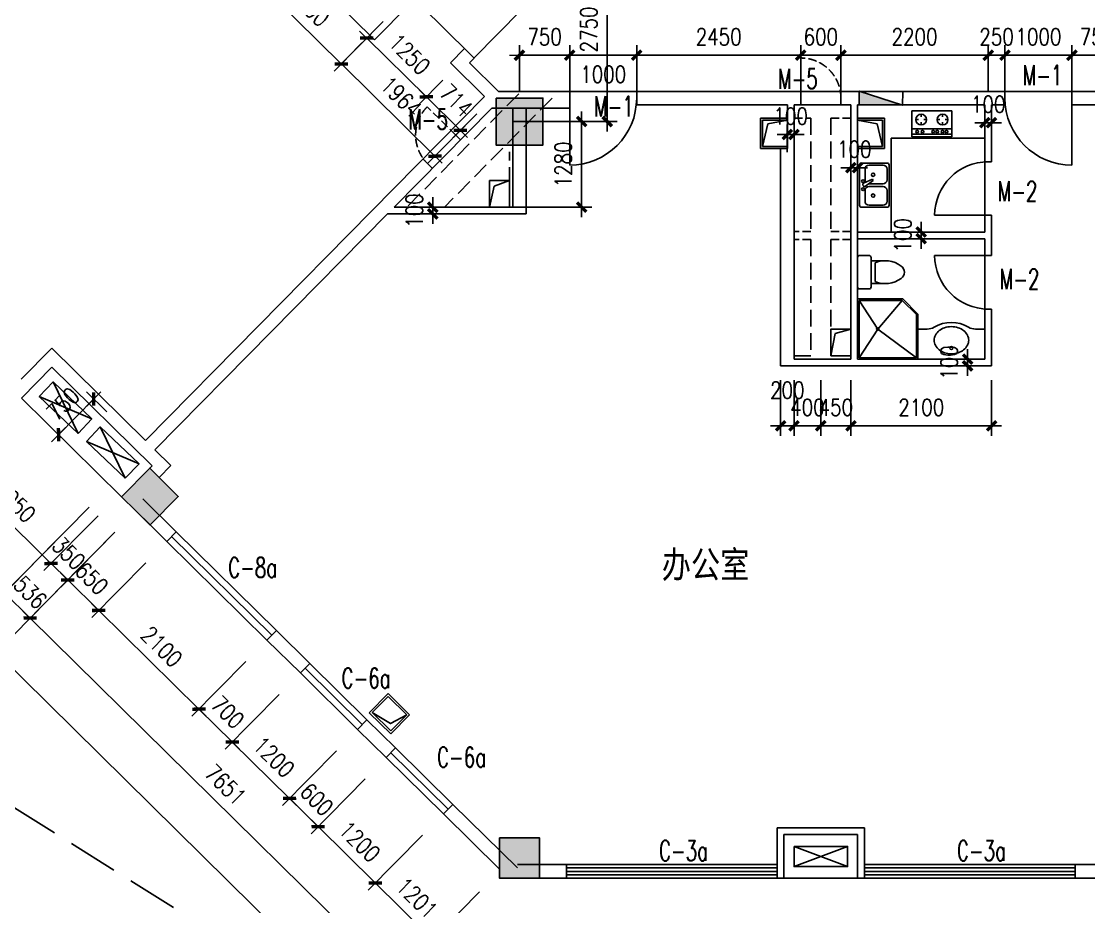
# Model space of a CAD drawing. Extents: x -357449 to -117302, y 127569 to 244935.
# Drawn here: x -194506 to -178567, y 206499 to 219724 of the extents above; entities that cross this region are included whole.
import ezdxf

# ---------------------------------------------------------------- set-up
doc = ezdxf.new("R2010")
doc.units = 0
doc.header["$MEASUREMENT"] = 0
doc.linetypes.add('DASH', pattern=[0.35, 0.25, -0.1])
doc.layers.get('0').update_dxf_attribs({"linetype": 'CONTINUOUS'})
doc.layers.get('DEFPOINTS').update_dxf_attribs({"linetype": 'CONTINUOUS'})
for name, color, linetype in [('1', 8, 'CONTINUOUS'), ('COLUMN', 4, 'CONTINUOUS'), ('DIM', 7, 'CONTINUOUS'), ('F', 31, 'CONTINUOUS'), ('JAJU', 8, 'CONTINUOUS'), ('WALL', 1, 'CONTINUOUS'), ('WINDOW', 4, 'CONTINUOUS'), ('WINDOWS', 4, 'CONTINUOUS'), ('阳台', 4, 'CONTINUOUS')]:
    doc.layers.add(name, color=color, linetype=linetype)
doc.layers.add('AXIS', color=3, linetype='CONTINUOUS', lineweight=9)
doc.styles.add('CHINA', font='SimSun.ttf', dxfattribs={"width": 0.85, "height": 150})
doc.styles.add('DIM_FONT', font='SIMPLEX.shx', dxfattribs={"width": 0.8})
doc.styles.add('FS', font='txt.shx', dxfattribs={"width": 0.66, "height": 150, "bigfont": 'fs.shx'})
doc.dimstyles.new('DIMN-200', dxfattribs={"dimtxt": 300, "dimasz": 1, "dimexe": 250, "dimexo": 0, "dimgap": 150, "dimtad": 1, "dimdec": 0, "dimdsep": 46, "dimtxsty": 'DIM_FONT', "dimblk": '_DIMX', "dimcen": 2.5, "dimclrd": 256, "dimclre": 256, "dimclrt": 4, "dimadec": 0, "dimazin": 0, "dimtfac": 1, "dimtdec": 0, "dimtix": 1, "dimtmove": 2, "dimatfit": 3, "dimldrblk": '_DIMX', "dimfxl": 0, "dimtolj": 1, "dimtzin": 0, "dimarcsym": 0})
doc.dimstyles.get("Standard").update_dxf_attribs({"dimtxt": 375, "dimasz": 1, "dimexe": 150, "dimexo": 0, "dimgap": 200, "dimtad": 1, "dimdec": 0, "dimzin": 0, "dimdsep": 46, "dimtxsty": 'DIM_FONT', "dimblk1": '_DIMX', "dimblk2": '_DIMX', "dimsah": 1, "dimcen": 200, "dimclrd": 256, "dimclre": 256, "dimclrt": 4, "dimadec": 0, "dimazin": 0, "dimtfac": 1, "dimtdec": 0, "dimtix": 1, "dimtmove": 2, "dimatfit": 3, "dimldrblk": '_DIMX', "dimfxl": 0, "dimtolj": 1, "dimtzin": 0, "dimarcsym": 0})

# ---------------------------------------------------------------- blocks, each defined once
blk = doc.blocks.new('_DIMX')
blk.add_line((-150, 0), (150, 0))
at = {"const_width": 50}
blk.add_lwpolyline([(-70, -70), (70, 70)], dxfattribs=at)
blk = doc.blocks.new('*D1505')
at = {"layer": 'AXIS', "lineweight": -2}
for p, q in [((-193112, 212092), (-193919, 211273)), ((-192649, 211636), (-193456, 210817)), ((-193814, 211380), (-193815, 211381)), ((-193814, 211380), (-193351, 210924)), ((-193350, 210923), (-193349, 210922))]:
    blk.add_line(p, q, dxfattribs=at)
at = {"layer": 'DEFPOINTS', "color": 0}
for p in [(-193112, 212092), (-192649, 211636), (-193351, 210924)]:
    blk.add_point(p, dxfattribs=at)
at = {"layer": 'AXIS', "lineweight": -2}
for p, rotation in [((-193814, 211380), 315.4212849000121), ((-193351, 210924), 135.4212849000121)]:
    blk.add_blockref('_DIMX', p, dxfattribs=dict(at, rotation=rotation))
at = {"layer": 'AXIS', "color": 4, "insert": (-193455, 211402), "char_height": 250, "attachment_point": 5, "rotation": 315.4213, "style": 'DIM_FONT'}
blk.add_mtext('\\A1;650', dxfattribs=at)
blk = doc.blocks.new('*D1572')
at = {"layer": 'AXIS', "lineweight": -2}
for p, q in [((-189800, 208828), (-190607, 208009)), ((-189372, 208407), (-190179, 207588)), ((-190502, 208117), (-190503, 208117)), ((-190501, 208116), (-190074, 207695)), ((-190073, 207694), (-190073, 207693))]:
    blk.add_line(p, q, dxfattribs=at)
at = {"layer": 'DEFPOINTS', "color": 0}
for p in [(-189800, 208828), (-189372, 208407), (-190074, 207695)]:
    blk.add_point(p, dxfattribs=at)
at = {"layer": 'AXIS', "lineweight": -2}
for p, rotation in [((-190501, 208116), 315.4212849000164), ((-190074, 207695), 135.4212849000164)]:
    blk.add_blockref('_DIMX', p, dxfattribs=dict(at, rotation=rotation))
at = {"layer": 'AXIS', "color": 4, "insert": (-190095, 208101), "char_height": 250, "attachment_point": 5, "rotation": 315.4213, "style": 'DIM_FONT'}
blk.add_mtext('\\A1;600', dxfattribs=at)
blk = doc.blocks.new('*D1579')
at = {"layer": 'AXIS', "lineweight": -2}
for p, q in [((-187067, 218677), (-187067, 219368)), ((-186317, 218677), (-186317, 219368)), ((-187068, 219218), (-187069, 219218)), ((-187067, 219218), (-186317, 219218)), ((-186316, 219218), (-186315, 219218))]:
    blk.add_line(p, q, dxfattribs=at)
at = {"layer": 'DEFPOINTS', "color": 0}
for p in [(-186317, 219218), (-187067, 218677), (-186317, 218677)]:
    blk.add_point(p, dxfattribs=at)
at = {"layer": 'AXIS', "lineweight": -2}
blk.add_blockref('_DIMX', (-187067, 219218), dxfattribs=at)
at = {"layer": 'AXIS', "lineweight": -2, "rotation": 180}
blk.add_blockref('_DIMX', (-186317, 219218), dxfattribs=at)
at = {"layer": 'AXIS', "color": 4, "insert": (-186692, 219493), "char_height": 250, "attachment_point": 5, "style": 'DIM_FONT'}
blk.add_mtext('\\A1;750', dxfattribs=at)
blk = doc.blocks.new('A$C54757736')
for p, q in [((0, 410), (0, 30)), ((630, 440), (30, 440)), ((90, 360), (250, 360)), ((299, 382), (241, 246)), ((259, 236), (347, 355)), ((328, 393), (342, 385)), ((410, 360), (570, 360)), ((660, 30), (660, 410)), ((30, 90), (30, 300)), ((241, 246), (259, 236)), ((310, 299), (310, 90)), ((350, 90), (350, 300)), ((630, 300), (630, 90)), ((250, 30), (90, 30)), ((570, 30), (410, 30)), ((30, 0), (630, 0))]:
    blk.add_line(p, q)
for centre, radius in [((270, 390), 20), ((390, 390), 20), ((175, 240), 25), ((485, 240), 25)]:
    blk.add_circle(centre, radius)
for centre, radius, start, end in [((30, 410), 30, 90, 180), ((90, 300), 60, 90, 180), ((250, 300), 60, 56.607, 90), ((318, 375), 20, 60, 159.4623), ((332, 367), 20, 320.5377, 60), ((410, 300), 60, 90, 180), ((570, 300), 60, 360, 90), ((630, 410), 30, 360, 90), ((30, 30), 30, 180, 270), ((90, 90), 60, 180, 270), ((250, 90), 60, 270, 360), ((410, 90), 60, 180, 270), ((570, 90), 60, 270, 360), ((630, 30), 30, 270, 360)]:
    blk.add_arc(centre, radius, start, end)
blk = doc.blocks.new('A$C13156595')
for p, q in [((900, 900), (0, 900)), ((0, 900), (0, 0)), ((877, 877), (22, 877)), ((22, 877), (22, 22)), ((300, 450), (22, 877)), ((877, 877), (300, 450)), ((877, 234), (877, 877)), ((900, 225), (900, 900)), ((22, 22), (300, 450)), ((300, 450), (666, 22)), ((666, 22), (877, 234)), ((675, 0), (900, 225)), ((0, 0), (675, 0)), ((22, 22), (666, 22))]:
    blk.add_line(p, q)
blk.add_circle((300, 450), 18.7)
blk = doc.blocks.new('A$C571F03B5')
for p, q in [((170, 500), (30, 500)), ((0, 470), (0, 30)), ((200, 30), (200, 470)), ((200, 420), (430, 420)), ((260, 110), (260, 390)), ((30, 0), (170, 0)), ((200, 80), (430, 80))]:
    blk.add_line(p, q)
for centre, radius, start, end in [((30, 470), 30, 90, 180), ((170, 470), 30, 0, 90), ((413, 23), 398, 53.3619, 112.5495), ((590, 250), 110, 303.4509, 56.5491), ((30, 30), 30, 180, 270), ((170, 30), 30, 270, 0), ((413, 477), 398, 247.4505, 306.6381)]:
    blk.add_arc(centre, radius, start, end)
at = {"style": 'DIM_FONT', "text_generation_flag": 4, "width": 0.8, "flags": 9}
for tag in ['YSIZE', 'XSIZE']:
    blk.add_attdef(tag, (0, 250), '', height=0.5, rotation=90, dxfattribs=at)
blk = doc.blocks.new('*D1581')
at = {"layer": 'AXIS', "lineweight": -2}
for p, q in [((-182867, 218677), (-182867, 219368)), ((-182267, 218677), (-182267, 219368)), ((-182868, 219218), (-182869, 219218)), ((-182867, 219218), (-182267, 219218)), ((-182266, 219218), (-182265, 219218))]:
    blk.add_line(p, q, dxfattribs=at)
at = {"layer": 'DEFPOINTS', "color": 0}
for p in [(-182267, 219218), (-182867, 218677), (-182267, 218677)]:
    blk.add_point(p, dxfattribs=at)
at = {"layer": 'AXIS', "lineweight": -2}
blk.add_blockref('_DIMX', (-182867, 219218), dxfattribs=at)
at = {"layer": 'AXIS', "lineweight": -2, "rotation": 180}
blk.add_blockref('_DIMX', (-182267, 219218), dxfattribs=at)
at = {"layer": 'AXIS', "color": 4, "insert": (-182567, 219493), "char_height": 250, "attachment_point": 5, "style": 'DIM_FONT'}
blk.add_mtext('\\A1;600', dxfattribs=at)
blk = doc.blocks.new('A$C58910DAE')
for p, q in [((0, 600), (0, 0)), ((390, 600), (0, 600)), ((130, 540), (130, 500)), ((270, 0), (270, 600)), ((350, 0), (350, 600)), ((390, 0), (390, 600)), ((50, 460), (90, 460)), ((130, 380), (130, 420)), ((210, 460), (170, 460)), ((130, 220), (130, 180)), ((0, 0), (390, 0)), ((50, 140), (90, 140)), ((130, 60), (130, 100)), ((210, 140), (170, 140))]:
    blk.add_line(p, q)
for centre, radius in [((130, 460), 80), ((310, 520), 20), ((310, 440), 20), ((130, 140), 80), ((310, 280), 20), ((310, 220), 20), ((310, 140), 20), ((310, 80), 20)]:
    blk.add_circle(centre, radius)
blk = doc.blocks.new('A$C6F837C5C')
at = {"layer": '1'}
blk.add_lwpolyline([(259, 407, 0.078966), (157, 391, 0.088152), (76, 347, 0.105269), (19, 279, 0.121685), (0, 203, 0.121685), (19, 128, 0.105269), (76, 60, 0.088152), (157, 16, 0.078966), (259, 0, 0.078966), (360, 16, 0.088152), (441, 60, 0.105269), (498, 128, 0.121685), (517, 203, 0.121685), (498, 279, 0.105269), (441, 347, 0.088152), (360, 391, 0.078966)], format="xyb", close=True, dxfattribs=at)
blk.add_circle((259, 88), 22, dxfattribs=at)
blk = doc.blocks.new('*D1591')
at = {"layer": 'AXIS', "lineweight": -2}
for p, q in [((-178817, 218677), (-178817, 219368)), ((-178067, 218677), (-178067, 219368)), ((-178818, 219218), (-178819, 219218)), ((-178817, 219218), (-178067, 219218)), ((-178066, 219218), (-178065, 219218))]:
    blk.add_line(p, q, dxfattribs=at)
at = {"layer": 'DEFPOINTS', "color": 0}
for p in [(-178067, 219218), (-178817, 218677), (-178067, 218677)]:
    blk.add_point(p, dxfattribs=at)
at = {"layer": 'AXIS', "lineweight": -2}
blk.add_blockref('_DIMX', (-178817, 219218), dxfattribs=at)
at = {"layer": 'AXIS', "lineweight": -2, "rotation": 180}
blk.add_blockref('_DIMX', (-178067, 219218), dxfattribs=at)
at = {"layer": 'AXIS', "color": 4, "insert": (-178442, 219493), "char_height": 250, "attachment_point": 5, "style": 'DIM_FONT'}
blk.add_mtext('\\A1;750', dxfattribs=at)
blk = doc.blocks.new('*D1566')
at = {"layer": 'AXIS', "lineweight": -2}
for p, q in [((-180067, 218677), (-180067, 219368)), ((-179817, 218677), (-179817, 219368)), ((-180068, 219218), (-180069, 219218)), ((-179817, 219218), (-180067, 219218)), ((-179816, 219218), (-179815, 219218))]:
    blk.add_line(p, q, dxfattribs=at)
at = {"layer": 'DEFPOINTS', "color": 0}
for p in [(-180067, 219218), (-180067, 218677), (-179817, 218677)]:
    blk.add_point(p, dxfattribs=at)
at = {"layer": 'AXIS', "lineweight": -2}
blk.add_blockref('_DIMX', (-180067, 219218), dxfattribs=at)
at = {"layer": 'AXIS', "lineweight": -2, "rotation": 180}
blk.add_blockref('_DIMX', (-179817, 219218), dxfattribs=at)
at = {"layer": 'AXIS', "color": 4, "insert": (-179942, 219493), "char_height": 250, "attachment_point": 5, "style": 'DIM_FONT'}
blk.add_mtext('\\A1;250', dxfattribs=at)
blk = doc.blocks.new('*D536')
at = {"layer": 'DEFPOINTS', "color": 0}
for p in [(-188214, 218844), (-188457, 218596), (-187705, 218343)]:
    blk.add_point(p, dxfattribs=at)
at = {"layer": 'WINDOW', "lineweight": -2}
for p, q in [((-188214, 218844), (-188562, 218490)), ((-188458, 218597), (-188459, 218598)), ((-187949, 218095), (-188457, 218596)), ((-187705, 218343), (-188054, 217989)), ((-187948, 218095), (-187947, 218094))]:
    blk.add_line(p, q, dxfattribs=at)
for p, rotation in [((-188457, 218596), 315.4212849045), ((-187949, 218095), 135.4212849045)]:
    blk.add_blockref('_DIMX', p, dxfattribs=dict(at, rotation=rotation))
at = {"layer": 'WINDOW', "color": 4, "insert": (-188010, 218542), "char_height": 250, "attachment_point": 5, "rotation": 315.4213, "style": 'DIM_FONT'}
blk.add_mtext('\\A1;714', dxfattribs=at)
blk = doc.blocks.new('*D771')
at = {"layer": 'DEFPOINTS', "color": 0}
for p in [(-182567, 214362), (-182117, 214362), (-182117, 213682)]:
    blk.add_point(p, dxfattribs=at)
at = {"layer": 'WINDOWS', "lineweight": -2}
for p, q in [((-182567, 214362), (-182567, 213532)), ((-182117, 214362), (-182117, 213532)), ((-182568, 213682), (-182569, 213682)), ((-182567, 213682), (-182117, 213682)), ((-182116, 213682), (-182115, 213682))]:
    blk.add_line(p, q, dxfattribs=at)
blk.add_blockref('_DIMX', (-182567, 213682), dxfattribs=at)
at = {"layer": 'WINDOWS', "lineweight": -2, "rotation": 180}
blk.add_blockref('_DIMX', (-182117, 213682), dxfattribs=at)
at = {"layer": 'WINDOWS', "color": 4, "insert": (-182342, 213957), "char_height": 250, "attachment_point": 5, "style": 'DIM_FONT'}
blk.add_mtext('\\A1;450', dxfattribs=at)
blk = doc.blocks.new('*D772')
at = {"layer": 'DEFPOINTS', "color": 0}
for p in [(-182967, 214362), (-182567, 214362), (-182967, 213682)]:
    blk.add_point(p, dxfattribs=at)
at = {"layer": 'WINDOWS', "lineweight": -2}
for p, q in [((-182967, 214362), (-182967, 213532)), ((-182567, 214362), (-182567, 213532)), ((-182968, 213682), (-182969, 213682)), ((-182567, 213682), (-182967, 213682)), ((-182566, 213682), (-182565, 213682))]:
    blk.add_line(p, q, dxfattribs=at)
blk.add_blockref('_DIMX', (-182967, 213682), dxfattribs=at)
at = {"layer": 'WINDOWS', "lineweight": -2, "rotation": 180}
blk.add_blockref('_DIMX', (-182567, 213682), dxfattribs=at)
at = {"layer": 'WINDOWS', "color": 4, "insert": (-182767, 213957), "char_height": 250, "attachment_point": 5, "style": 'DIM_FONT'}
blk.add_mtext('\\A1;400', dxfattribs=at)
blk = doc.blocks.new('*D773')
at = {"layer": 'DEFPOINTS', "color": 0}
for p in [(-183167, 214362), (-182967, 214362), (-183167, 213682)]:
    blk.add_point(p, dxfattribs=at)
at = {"layer": 'WINDOW', "lineweight": -2}
for p, q in [((-183167, 214362), (-183167, 213532)), ((-182967, 214362), (-182967, 213532)), ((-183168, 213682), (-183169, 213682)), ((-182967, 213682), (-183167, 213682)), ((-182966, 213682), (-182965, 213682))]:
    blk.add_line(p, q, dxfattribs=at)
blk.add_blockref('_DIMX', (-183167, 213682), dxfattribs=at)
at = {"layer": 'WINDOW', "lineweight": -2, "rotation": 180}
blk.add_blockref('_DIMX', (-182967, 213682), dxfattribs=at)
at = {"layer": 'WINDOW', "color": 4, "insert": (-183067, 214214), "char_height": 250, "attachment_point": 5, "style": 'DIM_FONT'}
blk.add_mtext('\\A1;200', dxfattribs=at)
blk = doc.blocks.new('*D815')
at = {"layer": 'DEFPOINTS', "color": 0}
for p in [(-193494, 212469), (-193112, 212092), (-194757, 211186)]:
    blk.add_point(p, dxfattribs=at)
at = {"layer": 'WINDOW', "lineweight": -2}
for p, q in [((-193494, 212469), (-194862, 211080)), ((-193112, 212092), (-194480, 210703)), ((-194758, 211187), (-194759, 211188)), ((-194375, 210810), (-194757, 211186)), ((-194374, 210809), (-194374, 210809))]:
    blk.add_line(p, q, dxfattribs=at)
for p, rotation in [((-194757, 211186), 315.4212849045174), ((-194375, 210810), 135.4212849045174)]:
    blk.add_blockref('_DIMX', p, dxfattribs=dict(at, rotation=rotation))
at = {"layer": 'WINDOW', "color": 4, "insert": (-194373, 211194), "char_height": 250, "attachment_point": 5, "rotation": 315.4213, "style": 'DIM_FONT'}
blk.add_mtext('\\A1;536', dxfattribs=at)
blk = doc.blocks.new('A$C7A4B52A7')
at = {"layer": '1'}
for p, q in [((0, 1029), (3, 1229)), ((650, 1020), (3, 1229)), ((3, 1229), (653, 1220)), ((653, 1220), (650, 1020)), ((650, 1020), (0, 1029))]:
    blk.add_line(p, q, dxfattribs=at)
blk.add_solid([(647, 1021), (1, 1031), (6, 1226)], dxfattribs=at)
blk = doc.blocks.new('*D1326')
at = {"layer": 'DEFPOINTS', "color": 0}
for p in [(-180117, 218210), (-180117, 218052), (-180017, 218052)]:
    blk.add_point(p, dxfattribs=at)
at = {"layer": 'WINDOW', "lineweight": -2}
for p, q in [((-180117, 218052), (-180117, 218360)), ((-180017, 218052), (-180017, 218360)), ((-180118, 218210), (-180119, 218210)), ((-180017, 218210), (-180117, 218210)), ((-180016, 218210), (-180015, 218210))]:
    blk.add_line(p, q, dxfattribs=at)
blk.add_blockref('_DIMX', (-180117, 218210), dxfattribs=at)
at = {"layer": 'WINDOW', "lineweight": -2, "rotation": 180}
blk.add_blockref('_DIMX', (-180017, 218210), dxfattribs=at)
at = {"layer": 'WINDOW', "color": 4, "insert": (-180067, 218485), "char_height": 250, "attachment_point": 5, "style": 'DIM_FONT'}
blk.add_mtext('\\A1;100', dxfattribs=at)
blk = doc.blocks.new('*D1327')
at = {"layer": 'DEFPOINTS', "color": 0}
for p in [(-182117, 217538), (-182117, 217277), (-182017, 217277)]:
    blk.add_point(p, dxfattribs=at)
at = {"layer": 'WINDOW', "lineweight": -2}
for p, q in [((-182117, 217277), (-182117, 217688)), ((-182017, 217277), (-182017, 217688)), ((-182118, 217538), (-182119, 217538)), ((-182017, 217538), (-182117, 217538)), ((-182016, 217538), (-182015, 217538))]:
    blk.add_line(p, q, dxfattribs=at)
blk.add_blockref('_DIMX', (-182117, 217538), dxfattribs=at)
at = {"layer": 'WINDOW', "lineweight": -2, "rotation": 180}
blk.add_blockref('_DIMX', (-182017, 217538), dxfattribs=at)
at = {"layer": 'WINDOW', "color": 4, "insert": (-182067, 217813), "char_height": 250, "attachment_point": 5, "style": 'DIM_FONT'}
blk.add_mtext('\\A1;100', dxfattribs=at)
blk = doc.blocks.new('*D1328')
at = {"layer": 'DEFPOINTS', "color": 0}
for p in [(-182967, 218033), (-183067, 217771), (-182967, 217771)]:
    blk.add_point(p, dxfattribs=at)
at = {"layer": 'WINDOW', "lineweight": -2}
for p, q in [((-183067, 217771), (-183067, 218183)), ((-182967, 217771), (-182967, 218183)), ((-183068, 218033), (-183069, 218033)), ((-183067, 218033), (-182967, 218033)), ((-182966, 218033), (-182965, 218033))]:
    blk.add_line(p, q, dxfattribs=at)
blk.add_blockref('_DIMX', (-183067, 218033), dxfattribs=at)
at = {"layer": 'WINDOW', "lineweight": -2, "rotation": 180}
blk.add_blockref('_DIMX', (-182967, 218033), dxfattribs=at)
at = {"layer": 'WINDOW', "color": 4, "insert": (-183017, 218308), "char_height": 250, "attachment_point": 5, "style": 'DIM_FONT'}
blk.add_mtext('\\A1;100', dxfattribs=at)
blk = doc.blocks.new('*D1325')
at = {"layer": 'DEFPOINTS', "color": 0}
for p in [(-180375, 214677), (-180375, 214577), (-180117, 214577)]:
    blk.add_point(p, dxfattribs=at)
at = {"layer": 'WINDOW', "lineweight": -2}
for p, q in [((-180375, 214677), (-180525, 214677)), ((-180117, 214577), (-180525, 214577)), ((-180375, 214678), (-180375, 214679)), ((-180375, 214677), (-180375, 214577)), ((-180375, 214576), (-180375, 214575))]:
    blk.add_line(p, q, dxfattribs=at)
for p, rotation in [((-180375, 214677), 270), ((-180375, 214577), 90)]:
    blk.add_blockref('_DIMX', p, dxfattribs=dict(at, rotation=rotation))
at = {"layer": 'WINDOW', "color": 4, "insert": (-180650, 214627), "char_height": 250, "attachment_point": 5, "rotation": 90, "style": 'DIM_FONT'}
blk.add_mtext('\\A1;100', dxfattribs=at)
blk = doc.blocks.new('*D1324')
at = {"layer": 'DEFPOINTS', "color": 0}
for p in [(-188188, 216947), (-188362, 216847), (-188188, 216847)]:
    blk.add_point(p, dxfattribs=at)
at = {"layer": 'WINDOW', "lineweight": -2}
for p, q in [((-188188, 216947), (-188512, 216947)), ((-188362, 216948), (-188362, 216949)), ((-188362, 216947), (-188362, 216847)), ((-188188, 216847), (-188512, 216847)), ((-188362, 216846), (-188362, 216845))]:
    blk.add_line(p, q, dxfattribs=at)
for p, rotation in [((-188362, 216947), 270), ((-188362, 216847), 90)]:
    blk.add_blockref('_DIMX', p, dxfattribs=dict(at, rotation=rotation))
at = {"layer": 'WINDOW', "color": 4, "insert": (-188637, 216897), "char_height": 250, "attachment_point": 5, "rotation": 90, "style": 'DIM_FONT'}
blk.add_mtext('\\A1;100', dxfattribs=at)
blk = doc.blocks.new('*D1335')
at = {"layer": 'DEFPOINTS', "color": 0}
for p in [(-181067, 216577), (-181067, 216477), (-181067, 216477)]:
    blk.add_point(p, dxfattribs=at)
at = {"layer": 'WINDOW', "lineweight": -2}
for p, q in [((-181067, 216577), (-181217, 216577)), ((-181067, 216477), (-181217, 216477)), ((-181067, 216578), (-181067, 216579)), ((-181067, 216577), (-181067, 216477)), ((-181067, 216476), (-181067, 216475))]:
    blk.add_line(p, q, dxfattribs=at)
for p, rotation in [((-181067, 216577), 270), ((-181067, 216477), 90)]:
    blk.add_blockref('_DIMX', p, dxfattribs=dict(at, rotation=rotation))
at = {"layer": 'WINDOW', "color": 4, "insert": (-181342, 216527), "char_height": 250, "attachment_point": 5, "rotation": 90, "style": 'DIM_FONT'}
blk.add_mtext('\\A1;100', dxfattribs=at)
blk = doc.blocks.new('*D1347')
at = {"layer": 'DEFPOINTS', "color": 0}
for p in [(-193425, 214083), (-193232, 213893), (-193758, 213359)]:
    blk.add_point(p, dxfattribs=at)
at = {"layer": 'WINDOW', "lineweight": -2}
for p, q in [((-193951, 213549), (-193425, 214083)), ((-193232, 213893), (-193531, 214188)), ((-193424, 214084), (-193423, 214084)), ((-193758, 213359), (-194058, 213654)), ((-193952, 213548), (-193952, 213547))]:
    blk.add_line(p, q, dxfattribs=at)
for p, rotation in [((-193425, 214083), 225.4212849000004), ((-193951, 213549), 45.42128490000044)]:
    blk.add_blockref('_DIMX', p, dxfattribs=dict(at, rotation=rotation))
at = {"layer": 'WINDOW', "color": 4, "insert": (-193884, 214009), "char_height": 250, "attachment_point": 5, "rotation": 45.4213, "style": 'DIM_FONT'}
blk.add_mtext('\\A1;750', dxfattribs=at)

msp = doc.modelspace()

# ---------------------------------------------------------------- hatches: boundary and pattern name
at = {"layer": 'COLUMN'}
h = msp.add_hatch(color=256, dxfattribs=at)
h.paths.add_polyline_path([(-187166.67, 218476.59), (-187416.67, 218476.59), (-187416.67, 218226.59), (-187270.12, 218226.59)], flags=16)
h.paths.add_polyline_path([(-186716.67, 218576.59), (-187416.67, 218576.59), (-187416.67, 218476.59), (-187166.67, 218476.59), (-187166.67, 218226.59), (-186966.67, 218226.59), (-186966.67, 218476.59), (-186716.67, 218476.59)])
h.paths.add_polyline_path([(-187166.67, 218476.59), (-187270.12, 218226.59), (-187166.67, 218226.59)], flags=16)
h.paths.add_polyline_path([(-187166.67, 218226.59), (-187270.12, 218226.59), (-187414.95, 217876.59), (-187166.67, 217876.59)])
h.paths.add_polyline_path([(-187270.12, 218226.59), (-187416.67, 218226.59), (-187416.67, 217876.59), (-187414.95, 217876.59)])
h.paths.add_polyline_path([(-186966.67, 218226.59), (-187166.67, 218226.59), (-187166.67, 217876.59), (-186966.67, 217876.59)])
h.paths.add_polyline_path([(-186716.67, 218226.59), (-186966.67, 218226.59), (-186966.67, 217876.59), (-186716.67, 217876.59)])
h.paths.add_polyline_path([(-186716.67, 218476.59), (-186966.67, 218476.59), (-186966.67, 218226.59), (-186716.67, 218226.59)], flags=16)
for points in [[(-192589.39, 213049.47), (-193010.53, 212622.1), (-192583.15, 212200.97), (-192162.02, 212628.34)], [(-186766.67, 207526.59), (-187366.67, 207526.59), (-187366.67, 206926.59), (-186766.67, 206926.59)]]:
    msp.add_hatch(color=256, dxfattribs=at).paths.add_polyline_path(points)

# ---------------------------------------------------------------- linework, layer by layer
at = {"layer": '1'}
for p, q in [((-182866.67, 218476.59), (-182866.67, 218676.59)), ((-182266.67, 218476.59), (-182266.67, 218676.59)), ((-183466.67, 218276.59), (-183466.67, 218276.59)), ((-183466.67, 218276.59), (-183466.67, 217826.59)), ((-183466.67, 218276.59), (-183066.67, 218276.59)), ((-183436.67, 218246.59), (-183436.67, 217856.59)), ((-183436.67, 218246.59), (-183066.67, 218246.59)), ((-183356.62, 218192.15), (-183066.67, 218246.59)), ((-181616.67, 218276.59), (-182016.67, 218276.59)), ((-181726.73, 218192.15), (-182016.67, 218246.59)), ((-181646.67, 218246.59), (-182016.67, 218246.59)), ((-181646.67, 218246.59), (-181646.67, 217856.59)), ((-181616.67, 218276.59), (-181616.67, 217826.59)), ((-187946.86, 217955.09), (-188089.32, 218095.47)), ((-183436.67, 217856.59), (-183356.62, 218192.15)), ((-181646.67, 217856.59), (-181726.73, 218192.15)), ((-180116.67, 217976.59), (-181516.67, 217976.59)), ((-181516.67, 216576.59), (-181516.67, 217976.59)), ((-183466.67, 217826.59), (-183066.67, 217826.59)), ((-183436.67, 217856.59), (-183066.67, 217856.59)), ((-181646.67, 217856.59), (-182016.67, 217856.59)), ((-181616.67, 217826.59), (-182016.67, 217826.59)), ((-188367.99, 217527.72), (-188510.45, 217668.09)), ((-181116.67, 215126.59), (-180977.23, 215126.59)), ((-181116.67, 214676.59), (-181116.67, 215126.59)), ((-180256.12, 215126.59), (-180116.67, 215126.59)), ((-194239.01, 214119.52), (-194032.61, 214337.23)), ((-193658.44, 213569.12), (-194032.61, 214337.23)), ((-194032.61, 214337.23), (-193452.04, 213786.84)), ((-194239.01, 214119.52), (-193452.04, 213786.84)), ((-193658.44, 213569.12), (-194239.01, 214119.52)), ((-193452.04, 213786.84), (-193658.44, 213569.12)), ((-193534.18, 213448.37), (-193327.78, 213666.09)), ((-192953.61, 212897.98), (-193327.78, 213666.09)), ((-193327.78, 213666.09), (-192747.21, 213115.69)), ((-192953.61, 212897.98), (-193534.18, 213448.37)), ((-193534.18, 213448.37), (-192747.21, 213115.69)), ((-192747.21, 213115.69), (-192953.61, 212897.98)), ((-189309.75, 209396.53), (-189029, 209681.45)), ((-189267.33, 209396.84), (-189028.69, 209639.02)), ((-188708.47, 209365.6), (-189029, 209681.45)), ((-188750.89, 209365.29), (-189028.69, 209639.02)), ((-188989.22, 209080.68), (-189309.75, 209396.53)), ((-188989.54, 209123.11), (-189267.33, 209396.84)), ((-188989.54, 209123.11), (-188750.89, 209365.29)), ((-188989.22, 209080.68), (-188708.47, 209365.6)), ((-182166.67, 207097.86), (-182966.67, 207397.86)), ((-182966.67, 207097.86), (-182166.67, 207397.86))]:
    msp.add_line(p, q, dxfattribs=at)
msp.add_lwpolyline([(-189267.33, 209396.84), (-188992.36, 209233.18), (-188750.89, 209365.29)], dxfattribs=at)
msp.add_lwpolyline([(-182966.67, 207397.86), (-182166.67, 207397.86), (-182166.67, 207097.86), (-182966.67, 207097.86)], close=True, dxfattribs=at)
for centre, radius, start, end in [((-180616.67, 214726.59), 500, 58.997281, 121.002719), ((-180977.23, 215326.59), 200, 270, 301.002719), ((-180256.12, 215326.59), 200, 238.997281, 270)]:
    msp.add_arc(centre, radius, start, end, dxfattribs=at)
at = {"layer": 'AXIS'}
msp.add_line((-193627.15, 211568.92), (-195343.37, 209827.28), dxfattribs=at)
at = {"layer": 'COLUMN'}
for p, q in [((-190767.86, 210552.57), (-192263.66, 212026.54)), ((-190697.67, 210623.8), (-192193.48, 212097.76)), ((-190838.05, 210481.34), (-192333.85, 211955.31)), ((-190199.07, 210132.48), (-189344.33, 209290.21)), ((-190339.45, 209990.02), (-189484.71, 209147.75)), ((-190269.26, 210061.25), (-189414.52, 209218.98)), ((-188916.96, 208869.08), (-188062.21, 208026.81)), ((-189057.33, 208726.62), (-188202.59, 207884.35)), ((-188987.15, 208797.85), (-188132.4, 207955.58))]:
    msp.add_line(p, q, dxfattribs=at)
for points in [[(-187416.67, 218576.59), (-186716.67, 218576.59), (-186716.67, 217876.59), (-187416.67, 217876.59)], [(-187366.67, 207526.59), (-186766.67, 207526.59), (-186766.67, 206926.59), (-187366.67, 206926.59)]]:
    msp.add_lwpolyline(points, close=True, dxfattribs=at)
msp.add_lwpolyline([(-193010.53, 212622.1), (-192589.39, 213049.47), (-192162.02, 212628.34), (-192583.15, 212200.97), (-193010.53, 212622.1)], dxfattribs=at)
at = {"layer": 'JAJU', "color": 8}
for p, q in [((-186366.67, 207126.59), (-183216.67, 207126.59)), ((-186366.67, 207076.59), (-183216.67, 207076.59)), ((-178766.67, 207126.59), (-181916.67, 207126.59)), ((-178766.67, 207076.59), (-181916.67, 207076.59))]:
    msp.add_line(p, q, dxfattribs=at)
at = {"layer": 'WALL'}
for p, q in [((-190763.81, 220957.2), (-189232.39, 219448.14)), ((-189232.39, 219448.14), (-188705.97, 219982.35)), ((-188098.45, 219102.91), (-187887.88, 219316.6)), ((-187887.88, 219316.6), (-187745.43, 219176.22)), ((-187815.61, 219104.99), (-187745.43, 219176.22)), ((-188098.45, 219102.91), (-187590.15, 218602.03)), ((-187815.61, 219104.99), (-187380.87, 218676.59)), ((-192653.52, 213463.64), (-187590.15, 218602.03)), ((-186316.67, 218676.59), (-187380.87, 218676.59)), ((-186316.67, 218476.59), (-186316.67, 218676.59)), ((-185316.67, 218676.59), (-179816.67, 218676.59)), ((-185316.67, 218476.59), (-185316.67, 218676.59)), ((-179816.67, 218476.59), (-179816.67, 218676.59)), ((-178816.67, 218676.59), (-177666.67, 218676.59)), ((-178816.67, 218476.59), (-178816.67, 218676.59)), ((-188940.63, 216946.59), (-187482.24, 218426.59)), ((-187482.24, 218426.59), (-186316.67, 218426.59)), ((-187166.67, 218426.59), (-187166.67, 216946.59)), ((-186966.67, 218426.59), (-186966.67, 216846.59)), ((-185316.67, 218476.59), (-183066.67, 218476.59)), ((-183066.67, 218476.59), (-183066.67, 217826.59)), ((-182966.67, 218476.59), (-182116.67, 218476.59)), ((-182966.67, 214676.59), (-182966.67, 218476.59)), ((-182116.67, 214676.59), (-182116.67, 218476.59)), ((-182016.67, 218476.59), (-180116.67, 218476.59)), ((-182016.67, 214676.59), (-182016.67, 218476.59)), ((-180116.67, 218476.59), (-180116.67, 217626.59)), ((-180016.67, 218476.59), (-180016.67, 217626.59)), ((-180016.67, 218476.59), (-179816.67, 218476.59)), ((-179816.67, 218476.59), (-180016.67, 218476.59)), ((-178816.67, 218476.59), (-178166.67, 218476.59)), ((-183066.67, 217826.59), (-183166.67, 217826.59)), ((-183166.67, 214576.59), (-183166.67, 217826.59)), ((-180116.67, 217626.59), (-180016.67, 217626.59)), ((-187166.67, 216946.59), (-188940.63, 216946.59)), ((-192511.06, 213323.27), (-189039.17, 216846.59)), ((-186966.67, 216846.59), (-189039.17, 216846.59)), ((-180116.67, 216826.59), (-180016.67, 216826.59)), ((-180116.67, 216826.59), (-180116.67, 216576.59)), ((-180016.67, 216826.59), (-180016.67, 216226.59)), ((-182016.67, 216576.59), (-180116.67, 216576.59)), ((-182016.67, 216476.59), (-180116.67, 216476.59)), ((-180116.67, 216476.59), (-182016.67, 216476.59)), ((-180116.67, 216226.59), (-180116.67, 216476.59)), ((-180116.67, 216226.59), (-180016.67, 216226.59)), ((-180116.67, 215426.59), (-180016.67, 215426.59)), ((-180116.67, 214676.59), (-180116.67, 215426.59)), ((-180016.67, 214576.59), (-180016.67, 215426.59)), ((-194508.41, 214378.9), (-194052.18, 214841.89)), ((-194052.18, 214841.89), (-192653.52, 213463.64)), ((-194506.33, 214096.07), (-194050.1, 214559.05)), ((-194050.1, 214559.05), (-192554.3, 213085.09)), ((-180016.67, 214576.59), (-183166.67, 214576.59)), ((-182966.67, 214676.59), (-182441.67, 214676.59)), ((-182116.67, 214676.59), (-182441.67, 214676.59)), ((-180116.67, 214676.59), (-182016.67, 214676.59)), ((-194506.33, 214096.07), (-193010.53, 212622.1)), ((-192511.06, 213323.27), (-192271.46, 213087.17)), ((-192589.39, 213049.47), (-192554.3, 213085.09)), ((-192446.94, 212909.09), (-192271.46, 213087.17)), ((-192193.48, 212097.76), (-192692.08, 212589.09)), ((-192333.85, 211955.31), (-192832.45, 212446.63)), ((-192335.93, 212238.14), (-192193.48, 212097.76)), ((-192333.85, 211955.31), (-192193.48, 212097.76)), ((-190838.05, 210481.34), (-190697.67, 210623.8)), ((-190199.07, 210132.48), (-190697.67, 210623.8)), ((-190838.05, 210481.34), (-190339.45, 209990.02)), ((-190199.07, 210132.48), (-190339.45, 209990.02)), ((-189344.33, 209290.21), (-189484.71, 209147.75)), ((-188916.96, 208869.08), (-189344.33, 209290.21)), ((-189484.71, 209147.75), (-189057.33, 208726.62)), ((-189057.33, 208726.62), (-188916.96, 208869.08)), ((-188062.21, 208026.81), (-188202.59, 207884.35)), ((-187097.92, 207076.59), (-188062.21, 208026.81)), ((-188202.59, 207884.35), (-187366.67, 207060.64)), ((-183216.67, 207676.59), (-183216.67, 206926.59)), ((-181916.67, 207676.59), (-183216.67, 207676.59)), ((-183116.67, 207576.59), (-183116.67, 206926.59)), ((-182016.67, 207576.59), (-183116.67, 207576.59)), ((-182016.67, 207576.59), (-182016.67, 206926.59)), ((-181916.67, 207676.59), (-181916.67, 206926.59)), ((-186366.67, 207126.59), (-187097.92, 207126.59)), ((-186366.67, 207126.59), (-186366.67, 206926.59)), ((-177866.67, 207126.59), (-178766.67, 207126.59)), ((-178766.67, 207126.59), (-178766.67, 206926.59)), ((-186366.67, 206926.59), (-187179.9, 206926.59)), ((-183116.67, 206926.59), (-183216.67, 206926.59)), ((-181916.67, 206926.59), (-182016.67, 206926.59)), ((-177666.67, 206926.59), (-178766.67, 206926.59))]:
    msp.add_line(p, q, dxfattribs=at)
at = {"layer": 'WINDOW'}
msp.add_line((-187043.54, 219888.51), (-187745.59, 219176.36), dxfattribs=at)
at = {"layer": 'WINDOWS'}
for p, q in [((-187816.65, 219246.41), (-188528.79, 219948.45)), ((-186316.67, 218676.59), (-185316.67, 218676.59)), ((-186316.67, 218576.59), (-186316.67, 217576.59)), ((-178816.67, 218676.59), (-179816.67, 218676.59)), ((-178816.67, 218576.59), (-178816.67, 217576.59)), ((-180116.67, 217626.59), (-180116.67, 216826.59)), ((-187445.4, 217260.59), (-187516.67, 216946.59)), ((-187445.4, 217260.59), (-187216.67, 217346.59)), ((-180066.67, 216826.59), (-180866.67, 216826.59)), ((-180066.67, 216226.59), (-180866.67, 216226.59)), ((-180116.67, 215426.59), (-180116.67, 216226.59)), ((-182353.57, 215060.87), (-182416.67, 214726.59)), ((-182116.67, 215126.59), (-182353.57, 215060.87)), ((-186366.67, 207026.59), (-183216.67, 207026.59)), ((-186366.67, 206976.59), (-183216.67, 206976.59)), ((-186366.67, 206926.59), (-183216.67, 206926.59)), ((-182016.67, 206926.59), (-183116.67, 206926.59)), ((-178766.67, 207026.59), (-181916.67, 207026.59)), ((-178766.67, 206976.59), (-181916.67, 206976.59)), ((-178766.67, 206926.59), (-181916.67, 206926.59))]:
    msp.add_line(p, q, dxfattribs=at)
for points in [[(-187516.67, 217346.59), (-187216.67, 217346.59), (-187216.67, 216946.59), (-187516.67, 216946.59)], [(-182416.67, 214726.59), (-182116.67, 214726.59), (-182116.67, 215126.59), (-182416.67, 215126.59)]]:
    msp.add_lwpolyline(points, close=True, dxfattribs=at)
for centre, radius, start, end in [((-186316.67, 218576.59), 1000, 270, 0), ((-178816.67, 218576.59), 1000, 180, 270), ((-180066.67, 216826.59), 800, 90, 180), ((-180066.67, 216226.59), 800, 180, 270)]:
    msp.add_arc(centre, radius, start, end, dxfattribs=at)
at = {"layer": '阳台', "color": 8, "linetype": 'DASH', "ltscale": 500}
for p, q in [((-182866.67, 218576.59), (-182866.67, 219176.59)), ((-182866.67, 218576.59), (-182866.67, 219176.59)), ((-188018.09, 218025.28), (-188445.46, 218446.41)), ((-182966.67, 218276.59), (-182716.67, 218276.59)), ((-182416.67, 218276.59), (-182116.67, 218276.59)), ((-182716.67, 216586.59), (-182966.67, 216586.59)), ((-182716.67, 216466.59), (-182966.67, 216466.59)), ((-182116.67, 216586.59), (-182416.67, 216586.59)), ((-182116.67, 216466.59), (-182416.67, 216466.59))]:
    msp.add_line(p, q, dxfattribs=at)
at = {"layer": '阳台', "color": 8, "linetype": 'DASH', "ltscale": 1000}
for p, q in [((-187079, 218641.5), (-188749.17, 216946.59)), ((-186581.06, 218576.93), (-188187.59, 216946.59)), ((-182716.67, 218276.59), (-182716.67, 216586.59)), ((-182416.67, 218276.59), (-182416.67, 216586.59)), ((-187216.67, 216946.59), (-187216.67, 217776.59)), ((-182716.67, 216466.59), (-182716.67, 214726.59)), ((-182416.67, 216466.59), (-182416.67, 214726.59)), ((-182716.67, 214726.59), (-182966.67, 214726.59)), ((-182116.67, 214726.59), (-182416.67, 214726.59))]:
    msp.add_line(p, q, dxfattribs=at)
at = {"layer": '阳台', "color": 8, "linetype": 'DASH', "ltscale": 3000}
msp.add_line((-174430.16, 195350.17), (-203046.16, 213252.26), dxfattribs=at)
at = {"layer": '阳台', "color": 8, "linetype": 'DASH', "ltscale": 500}
for centre, start, end in [((-182866.67, 218576.59), 0, 90), ((-182866.67, 218576.59), 0, 90), ((-188018.09, 218025.28), 135.421285, 225.421285)]:
    msp.add_arc(centre, 600, start, end, dxfattribs=at)

# ---------------------------------------------------------------- block references
at = {"layer": '1', "xscale": -1}
for name, p, rotation in [('A$C58910DAE', (-180608.12, 218386.18), 90), ('A$C54757736', (-181546.67, 217606.59), 90), ('A$C13156595', (-182016.67, 215576.59), 180)]:
    msp.add_blockref(name, p, dxfattribs=dict(at, rotation=rotation))
at = {"layer": '1'}
msp.add_blockref('A$C571F03B5', (-182016.67, 215726.59), dxfattribs=at)
at = {"layer": '1', "xscale": -1}
msp.add_blockref('A$C6F837C5C', (-180358.17, 214756.59), dxfattribs=at)
at = {"layer": 'WINDOW'}
msp.add_blockref('A$C7A4B52A7', (-181995.6, 217450.61), dxfattribs=at)

# ---------------------------------------------------------------- texts
at = {"layer": 'DIM', "style": 'CHINA', "width": 0.8}
msp.add_text('办公室', height=400, dxfattribs=at).set_placement((-184943.05, 211409.74))
at = {"layer": 'F', "style": 'FS', "width": 0.66}
for s, p in [('M-5', (-183207.46, 218716.82)), ('M-1', (-179553.34, 218768.13)), ('M-1', (-185955.67, 218303.63)), ('M-5', (-188730.56, 218109.89)), ('M-2', (-179927.42, 217035.8)), ('M-2', (-179896.91, 215724.96)), ('C-8a', (-191416.95, 211415.04)), ('C-6a', (-189723.11, 209762.43)), ('C-6a', (-188297.31, 208582.35)), ('C-3a', (-184982.78, 207185.13)), ('C-3a', (-180532.78, 207185.13))]:
    msp.add_text(s, height=300, dxfattribs=at).set_placement(p)

# ---------------------------------------------------------------- dimensions: what is measured, and where the dimension line sits
at = {"layer": 'AXIS'}
for p1, p2, distance, picture, middle in [((-187066.67, 218676.59), (-186316.67, 218676.59), 541.79, '*D1579', (-186691.67, 219493.38)), ((-182866.67, 218676.59), (-182266.67, 218676.59), 541.79, '*D1581', (-182566.67, 219493.38)), ((-179816.67, 218676.59), (-180066.67, 218676.59), -541.79, '*D1566', (-179941.67, 219493.38)), ((-178816.67, 218676.59), (-178066.67, 218676.59), 541.79, '*D1591', (-178441.67, 219493.38)), ((-189799.54, 208828.25), (-189372.17, 208407.12), -1000, '*D1572', (-190094.72, 208101.28))]:
    dim = msp.add_aligned_dim(p1=p1, p2=p2, distance=distance, dimstyle='DIMN-200', override={"dimtxt": 250, "dimexe": 150, "dimzin": 0, "dimblk1": '_DIMX', "dimblk2": '_DIMX', "dimsah": 1, "dimcen": 200}, dxfattribs=at)
    dim.commit()
    dim.dimension.update_dxf_attribs({"geometry": picture, "text_midpoint": middle})
for p1, p2, distance in [((-185316.67, 218676.59), (-182866.67, 218676.59), 541.79), ((-182266.67, 218676.59), (-180066.67, 218676.59), 541.79), ((-179816.67, 218676.59), (-178816.67, 218676.59), 541.79), ((-200733.14, 219602.24), (-187662.26, 206722.18), -2524.33), ((-200963.7, 218798.37), (-194009.21, 211945.4), -1065.59), ((-194821.16, 213776.57), (-193360.98, 212337.7), -1000), ((-193111.67, 212092.03), (-187662.26, 206722.18), -1800), ((-192648.69, 211635.81), (-191152.89, 210161.84), -1000), ((-190654.29, 209670.52), (-189799.54, 208828.25), -1000), ((-189372.17, 208407.12), (-188517.42, 207564.85), -1000), ((-188517.42, 207564.85), (-187662.26, 206722.18), -1000)]:
    msp.add_aligned_dim(p1=p1, p2=p2, distance=distance, dimstyle='DIMN-200', override={"dimtxt": 250, "dimexe": 150, "dimzin": 0, "dimblk1": '_DIMX', "dimblk2": '_DIMX', "dimsah": 1, "dimcen": 200}, dxfattribs=at).render()
for base, p1, p2, angle, location in [((-185316.67, 219218.38), (-186316.67, 218676.59), (-185316.67, 218676.59), 0, (-185816.67, 218932.45)), ((-193813.56, 211379.75), (-193360.98, 212337.7), (-193111.67, 212092.03), 315.421285, (-193798.42, 211777.21)), ((-191356.17, 208958.23), (-191152.89, 210161.84), (-190654.29, 209670.52), 315.421285, (-191424.32, 209403.81))]:
    msp.add_linear_dim(base=base, p1=p1, p2=p2, angle=angle, location=location, dimstyle='DIMN-200', override={"dimtxt": 250, "dimexe": 150, "dimzin": 0, "dimblk1": '_DIMX', "dimblk2": '_DIMX', "dimsah": 1, "dimcen": 200}, dxfattribs=at).render()
dim = msp.add_linear_dim(base=(-193350.58, 210923.52), p1=(-193111.67, 212092.03), p2=(-192648.69, 211635.81), angle=315.421285, dimstyle='DIMN-200', override={"dimtxt": 250, "dimexe": 150, "dimzin": 0, "dimblk1": '_DIMX', "dimblk2": '_DIMX', "dimsah": 1, "dimcen": 200}, dxfattribs=at)
dim.commit()
dim.dimension.update_dxf_attribs({"geometry": '*D1505', "text_midpoint": (-193454.74, 211401.77), "dimtype": 161})
at = {"layer": 'WINDOW'}
for base, p1, p2 in [((-185756.59, 220976.59), (-186012.2, 218226.59), (-186012.2, 220976.59)), ((-186138.25, 218226.59), (-187166.67, 216946.59), (-187166.67, 218226.59))]:
    msp.add_linear_dim(base=base, p1=p1, p2=p2, angle=90, dimstyle='Standard', override={"dimtxt": 250, "dimgap": 150, "dimblk": '_DIMX'}, dxfattribs=at).render()
for p1, p2, distance in [((-190772.43, 220734.74), (-189419.08, 219401.15), -439.57), ((-189104.04, 219720.86), (-188213.68, 218843.5), -346.97)]:
    msp.add_aligned_dim(p1=p1, p2=p2, distance=distance, dimstyle='Standard', override={"dimtxt": 250, "dimgap": 150, "dimblk": '_DIMX'}, dxfattribs=at).render()
for p1, p2, distance, picture, middle in [((-187705.38, 218342.62), (-188213.68, 218843.5), 346.97, '*D536', (-188010.04, 218541.8)), ((-193758.43, 213359.08), (-193232.01, 213893.3), 270.26, '*D1347', (-193883.6, 214008.91)), ((-193111.67, 212092.03), (-193493.73, 212468.51), 1800, '*D815', (-194373.08, 211194.04))]:
    dim = msp.add_aligned_dim(p1=p1, p2=p2, distance=distance, dimstyle='Standard', override={"dimtxt": 250, "dimgap": 150, "dimblk": '_DIMX'}, dxfattribs=at)
    dim.commit()
    dim.dimension.update_dxf_attribs({"geometry": picture, "text_midpoint": middle})
for base, p1, p2, picture, middle in [((-180116.67, 218210.02), (-180016.67, 218051.59), (-180116.67, 218051.59), '*D1326', (-180066.67, 218485.02)), ((-182966.67, 218032.55), (-183066.67, 217771.17), (-182966.67, 217771.17), '*D1328', (-183016.67, 218307.55)), ((-182116.67, 217537.97), (-182016.67, 217276.59), (-182116.67, 217276.59), '*D1327', (-182066.67, 217812.97))]:
    dim = msp.add_linear_dim(base=base, p1=p1, p2=p2, dimstyle='Standard', override={"dimtxt": 250, "dimgap": 150, "dimblk": '_DIMX'}, dxfattribs=at)
    dim.commit()
    dim.dimension.update_dxf_attribs({"geometry": picture, "text_midpoint": middle})
for base, p1, p2, picture, middle in [((-188361.69, 216846.59), (-188187.59, 216946.59), (-188187.59, 216846.59), '*D1324', (-188636.69, 216896.59)), ((-181066.67, 216476.59), (-181066.67, 216576.59), (-181066.67, 216476.59), '*D1335', (-181341.67, 216526.59)), ((-180375, 214576.59), (-180375, 214676.59), (-180116.67, 214576.59), '*D1325', (-180650, 214626.59))]:
    dim = msp.add_linear_dim(base=base, p1=p1, p2=p2, angle=90, dimstyle='Standard', override={"dimtxt": 250, "dimgap": 150, "dimblk": '_DIMX'}, dxfattribs=at)
    dim.commit()
    dim.dimension.update_dxf_attribs({"geometry": picture, "text_midpoint": middle})
dim = msp.add_linear_dim(base=(-183166.67, 213681.95), p1=(-182966.67, 214361.54), p2=(-183166.67, 214361.54), dimstyle='Standard', override={"dimtxt": 250, "dimgap": 150, "dimblk": '_DIMX'}, dxfattribs=at)
dim.commit()
dim.dimension.update_dxf_attribs({"geometry": '*D773', "text_midpoint": (-183066.67, 214214.41), "dimtype": 160})
at = {"layer": 'WINDOWS'}
msp.add_aligned_dim(p1=(-189104.04, 219720.86), p2=(-187705.38, 218342.62), distance=-888.42, dimstyle='Standard', override={"dimtxt": 250, "dimgap": 150, "dimblk": '_DIMX'}, dxfattribs=at).render()
for base, p2, picture, middle in [((-182966.67, 213681.95), (-182966.67, 214361.54), '*D772', (-182766.67, 213956.95)), ((-182116.67, 213681.95), (-182116.67, 214361.54), '*D771', (-182341.67, 213956.95))]:
    dim = msp.add_linear_dim(base=base, p1=(-182566.67, 214361.54), p2=p2, dimstyle='Standard', override={"dimtxt": 250, "dimgap": 150, "dimblk": '_DIMX'}, dxfattribs=at)
    dim.commit()
    dim.dimension.update_dxf_attribs({"geometry": picture, "text_midpoint": middle})
msp.add_linear_dim(base=(-180016.67, 213681.95), p1=(-182116.67, 214361.54), p2=(-180016.67, 214361.54), dimstyle='Standard', override={"dimtxt": 250, "dimgap": 150, "dimblk": '_DIMX'}, dxfattribs=at).render()

doc.saveas('drawing.dxf')
